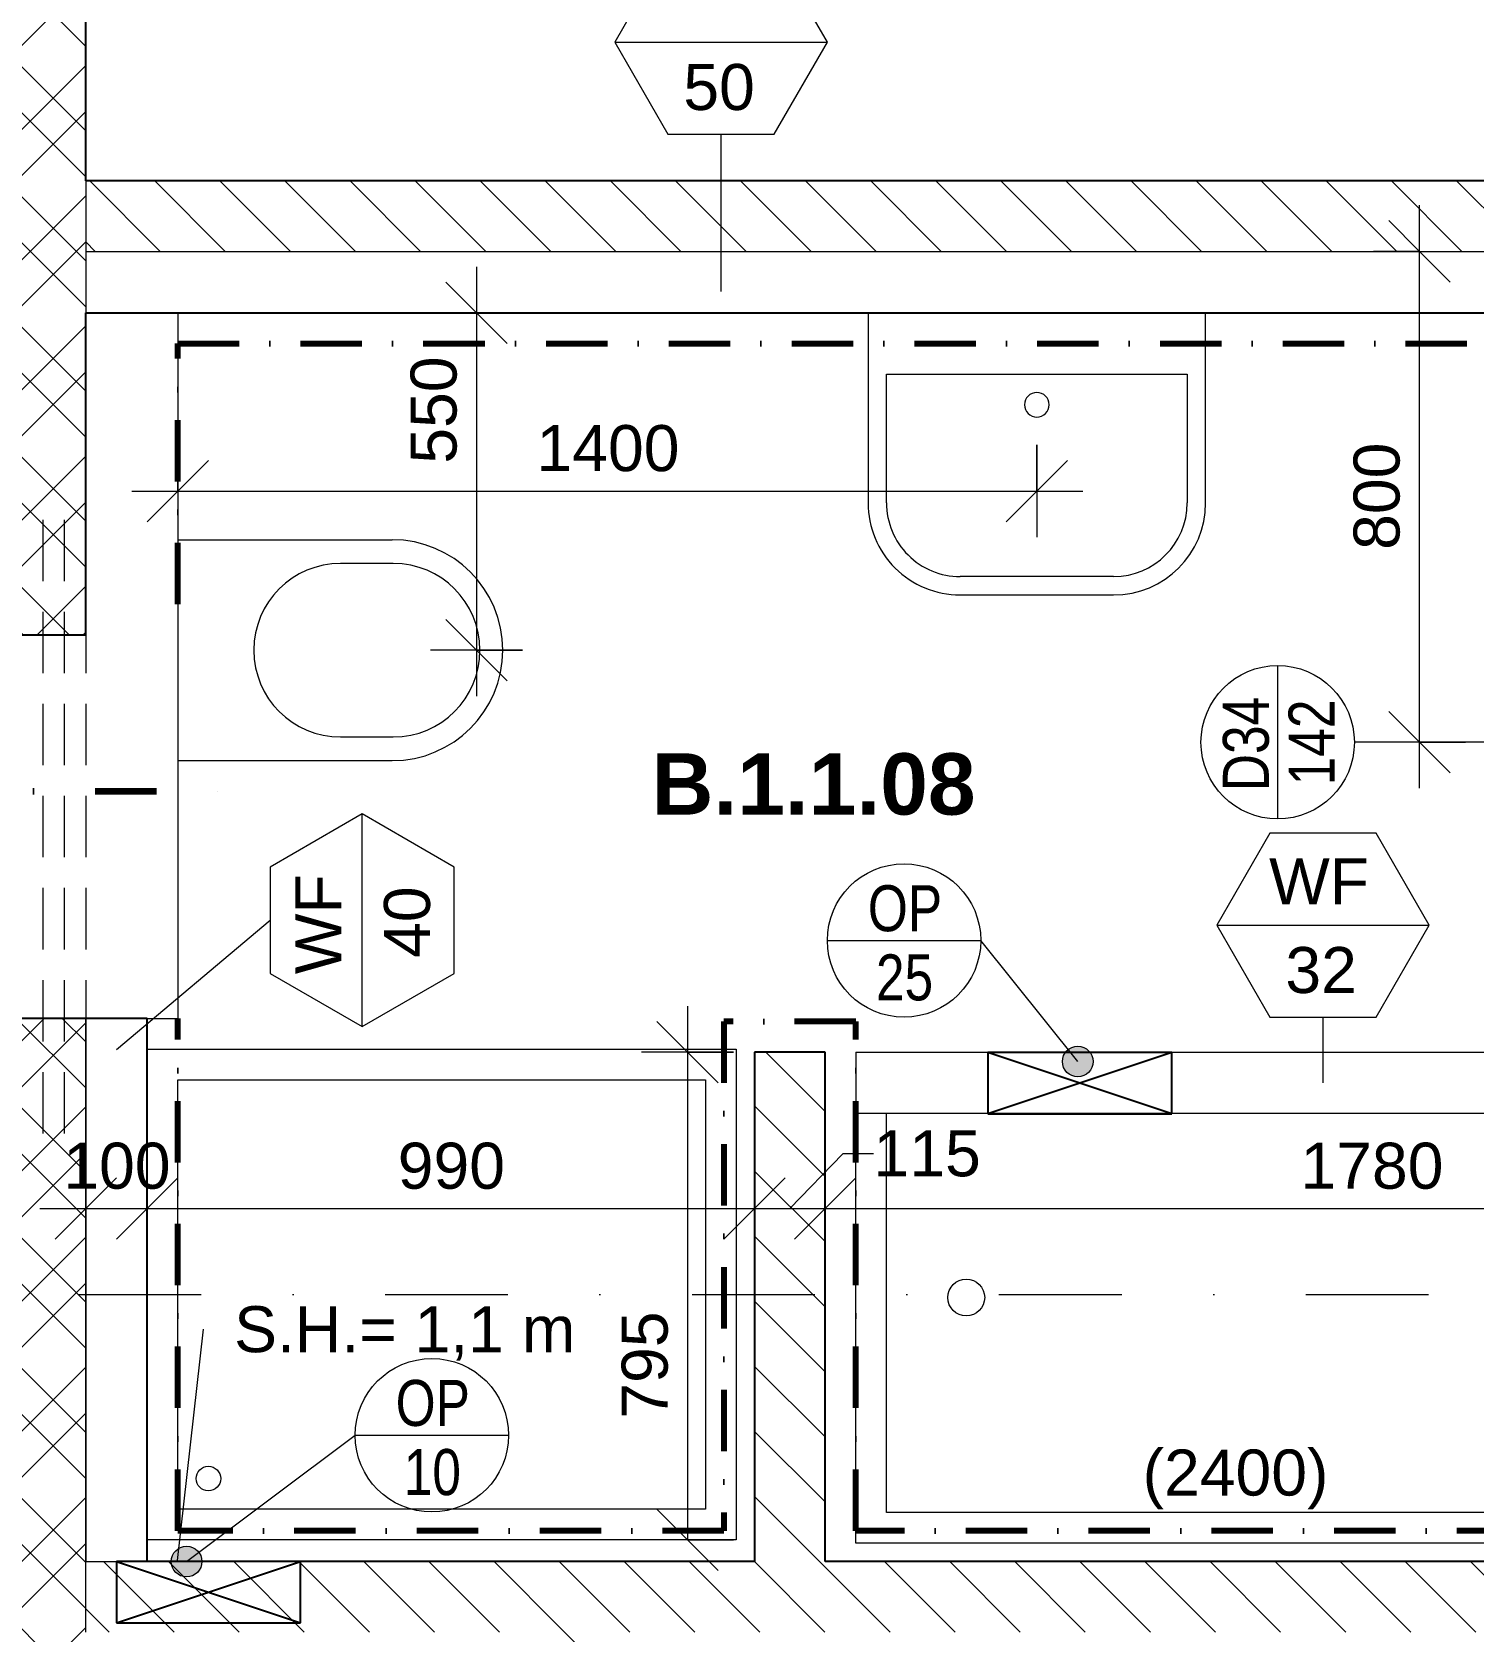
# Model space of a CAD drawing. Header units: millimetres. Extents: x -8633 to 38101, y -2985 to 57546.
# Drawn here: x -6467 to -4117, y 50253 to 52860 of the extents above; entities that cross this region are included whole.
import ezdxf

# ---------------------------------------------------------------- set-up
doc = ezdxf.new("R2010")
doc.units = ezdxf.units.MM
for name, pattern in [('HA_Dash_3mm-S1mm', [150, 100, -50]), ('HA_DashDot_10mm-S3mm', [500, 200, -150, 0, -150]), ('HA_DashDot_4mm-S1mm', [200, 100, -50, 0, -50]), ('HA_DashDot_6mm-S2mm', [300, 100, -100, 0, -100])]:
    doc.linetypes.add(name, pattern=pattern)
for name, color, linetype, lineweight in [('A-____-____-DIMS', 9, 'Continuous', 5), ('A-____-____-DIMS-50', 9, 'Continuous', 5), ('A-AREA-____-IDEN', 9, 'Continuous', 9), ('A-DETL-____-OTLN', 9, 'Continuous', 25), ('A-DOOR-____-IDEN', 9, 'Continuous', 9), ('A-GENM-____-HDLN', 9, 'HA_Dash_3mm-S1mm', 9), ('A-GENM-____-IDEN', 9, 'Continuous', 9), ('A-GENM-____-OTLN', 9, 'Continuous', 9), ('A-WALL-____-IDEN', 9, 'Continuous', 9), ('A-WALL-____-MCUT', 9, 'Continuous', 25), ('A-WALL-____-PATT', 9, 'Continuous', 25), ('G-____-____-SYMB', 9, 'HA_DashDot_4mm-S1mm', 9), ('G-____-____-TEXT', 9, 'Continuous', 5), ('I-WALL-____-MCUT', 9, 'Continuous', 25), ('I-WALL-____-OTLN', 9, 'Continuous', 9), ('P-SANR-FIXT-OTLN', 9, 'Continuous', 9), ('S-GRID-____-OTLN', 9, 'Continuous', 5)]:
    doc.layers.add(name, color=color, linetype=linetype, lineweight=lineweight)
doc.styles.add('Arial_1', font='arial.ttf', dxfattribs={"height": 75})
doc.styles.add('Arial_2', font='arial.ttf', dxfattribs={"width": 0.8, "height": 75})
doc.styles.add('Arial_B', font='arialbd.ttf', dxfattribs={"height": 100})
doc.dimstyles.new('Inner_Dimensions', dxfattribs={"dimscale": 304.8, "dimtxt": 76.519455, "dimasz": 0.328084, "dimexe": 0.246063, "dimexo": 0.0625, "dimgap": 0.032808, "dimtad": 1, "dimdec": 0, "dimzin": 0, "dimdsep": 46, "dimtxsty": 'Arial_1', "dimblk1": 'OBLIQUE', "dimblk2": 'OBLIQUE', "dimsah": 1, "dimcen": 0.09, "dimdle": 0.246063, "dimazin": 0, "dimtfac": 1, "dimtdec": 4, "dimtix": 1, "dimtmove": 0, "dimatfit": 3, "dimfxl": 0.246063, "dimfxlon": 1, "dimtvp": 1, "dimtolj": 1, "dimtzin": 0, "dimlwd": 9, "dimlwe": 9, "dimarcsym": 2})
doc.dimstyles.new('Inner_Dimensions_1', dxfattribs={"dimscale": 304.8, "dimtxt": 76.519455, "dimasz": 0.328084, "dimexe": 0.246063, "dimexo": 0.0625, "dimgap": 0.032808, "dimtad": 1, "dimdec": 0, "dimzin": 0, "dimdsep": 46, "dimtxsty": 'Arial_1', "dimblk1": 'OBLIQUE', "dimblk2": 'OBLIQUE', "dimsah": 1, "dimcen": 0.09, "dimdle": 0.246063, "dimazin": 0, "dimtfac": 1, "dimtdec": 4, "dimtix": 1, "dimtmove": 2, "dimatfit": 3, "dimfxl": 0.246063, "dimfxlon": 1, "dimtvp": 1, "dimtolj": 1, "dimtzin": 0, "dimlwd": 9, "dimlwe": 9, "dimarcsym": 2})
doc.dimstyles.new('Inner_Dimensions_2', dxfattribs={"dimscale": 304.8, "dimtxt": 76.519455, "dimasz": 0.328084, "dimexe": 0.246063, "dimexo": 0.0625, "dimgap": 0.032808, "dimtad": 1, "dimdec": 0, "dimzin": 0, "dimdsep": 46, "dimtxsty": 'Arial_1', "dimblk1": 'OBLIQUE', "dimblk2": 'OBLIQUE', "dimsah": 1, "dimcen": 0.09, "dimdle": 0.246063, "dimazin": 0, "dimtfac": 1, "dimtdec": 4, "dimtix": 1, "dimtmove": 1, "dimatfit": 3, "dimfxl": 0.246063, "dimfxlon": 1, "dimtvp": 1, "dimtolj": 1, "dimtzin": 0, "dimlwd": 9, "dimlwe": 9, "dimarcsym": 2})
pattern_1 = [(135, (0, 0), (-53.03301, -53.03301), [])]

# ---------------------------------------------------------------- blocks, each defined once
blk = doc.blocks.new('ABMV_Toilet_WallHung - Default-1991236-DPS_1NP - B')
at = {"layer": 'P-SANR-FIXT-OTLN'}
for p, q in [((-55, 75), (-55, 424.6)), ((-16.3, 426.2), (-16.3, 340.3)), ((266.3, 340.3), (266.3, 426.2)), ((305, 75), (305, 424.6))]:
    blk.add_line(p, q, dxfattribs=at)
for centre, radius, start, end in [((125, 424.6), 180, 0, 180), ((125, 426.2), 141.3, 360, 180), ((125, 340.3), 141.3, 180, 360)]:
    blk.add_arc(centre, radius, start, end, dxfattribs=at)
blk = doc.blocks.new('ABMV_WashBasin_Generic - 550x460-1959867-DPS_1NP - B')
at = {"layer": 'P-SANR-FIXT-OTLN'}
for p, q in [((250, 510), (0, 510)), ((0, 480), (250, 480)), ((-150, 360), (-150, 50)), ((-120, 150), (-120, 360)), ((370, 360), (370, 150)), ((400, 50), (400, 360)), ((370, 150), (-120, 150))]:
    blk.add_line(p, q, dxfattribs=at)
for centre, radius, start, end in [((0, 360), 150, 90, 180), ((250, 360), 150, 360, 90), ((0, 360), 120, 90, 180), ((250, 360), 120, 360, 90), ((125, 200), 20, 90, 270), ((125, 200), 20, 270, 90)]:
    blk.add_arc(centre, radius, start, end, dxfattribs=at)
blk = doc.blocks.new('ABMV_Bathtub_Generic - 800_1700-1419220-DPS_1NP - B')
at = {"layer": 'P-SANR-FIXT-OTLN'}
for p, q in [((100, 1700), (800, 1700)), ((100, 1700), (800, 1700)), ((800, 1700), (800, 0)), ((800, 1700), (800, 0)), ((100, 1650), (750, 1650)), ((100, 1650), (750, 1650)), ((750, 1650), (750, 50)), ((750, 1650), (750, 50)), ((750, 50), (100, 50)), ((750, 50), (100, 50)), ((800, 0), (100, 0)), ((800, 0), (100, 0))]:
    blk.add_line(p, q, dxfattribs=at)
blk.add_circle((400, 180), 30, dxfattribs=at)
blk = doc.blocks.new('ABMV_ShowerBasin_Generic - 800x960-1545186-DPS_1NP - B')
at = {"layer": 'P-SANR-FIXT-OTLN'}
for p, q in [((0, 800), (960, 800)), ((960, 800), (960, 0)), ((50, 750), (910, 750)), ((50, 50), (50, 750)), ((910, 750), (910, 50)), ((910, 50), (50, 50)), ((960, 0), (0, 0))]:
    blk.add_line(p, q, dxfattribs=at)
blk.add_circle((100, 100), 20, dxfattribs=at)
blk = doc.blocks.new('HA_GM_Tiling_LineBased - Generic Tiles-1696963-DPS_1NP - B')
at = {"layer": 'A-GENM-____-OTLN', "linetype": 'HA_DashDot_4mm-S1mm', "lineweight": 80}
blk.add_line((50, -50), (1730, -50), dxfattribs=at)
blk = doc.blocks.new('HA_GM_Tiling_LineBased - Generic Tiles-1700841-DPS_1NP - B')
at = {"layer": 'A-GENM-____-OTLN', "linetype": 'HA_DashDot_4mm-S1mm', "lineweight": 80}
blk.add_line((50, -50), (880, -50), dxfattribs=at)
blk = doc.blocks.new('HA_GM_Tiling_LineBased - Generic Tiles-1700876-DPS_1NP - B')
at = {"layer": 'A-GENM-____-OTLN', "linetype": 'HA_DashDot_4mm-S1mm', "lineweight": 80}
blk.add_line((-50, -50), (165, -50), dxfattribs=at)
blk = doc.blocks.new('HA_GM_Tiling_LineBased - Generic Tiles-1700910-DPS_1NP - B')
at = {"layer": 'A-GENM-____-OTLN', "linetype": 'HA_DashDot_4mm-S1mm', "lineweight": 80}
blk.add_line((-50, -50), (780, -50), dxfattribs=at)
blk = doc.blocks.new('HA_GM_Tiling_LineBased - Generic Tiles-2044022-DPS_1NP - B')
at = {"layer": 'A-GENM-____-OTLN', "linetype": 'HA_DashDot_4mm-S1mm', "lineweight": 80}
blk.add_line((50, -50), (940, -50), dxfattribs=at)
blk = doc.blocks.new('HA_GM_Tiling_LineBased - Generic Tiles-2044036-DPS_1NP - B')
at = {"layer": 'A-GENM-____-OTLN', "linetype": 'HA_DashDot_4mm-S1mm', "lineweight": 80}
blk.add_line((50, -50), (885, -50), dxfattribs=at)
blk = doc.blocks.new('HA_GM_Tiling_LineBased - Generic Tiles-2043970-DPS_1NP - B')
at = {"layer": 'A-GENM-____-OTLN', "linetype": 'HA_DashDot_4mm-S1mm', "lineweight": 80}
blk.add_line((50, -50), (475, -50), dxfattribs=at)
blk = doc.blocks.new('HA_GM_Tiling_LineBased - Generic Tiles-2044023-DPS_1NP - B')
at = {"layer": 'A-GENM-____-OTLN', "linetype": 'HA_DashDot_4mm-S1mm', "lineweight": 80}
blk.add_line((50, -50), (2835, -50), dxfattribs=at)
blk = doc.blocks.new('TB_Porotherm KP7_1000mm - TB_Porotherm KP7_1000mm-1925840-DPS_1NP - B')
at = {"layer": 'A-GENM-____-HDLN'}
for p, q in [((-500, 35), (500, 35)), ((-500, 0), (500, 0)), ((-500, -35), (500, -35))]:
    blk.add_line(p, q, dxfattribs=at)
blk = doc.blocks.new('DIMBLOCK15-DPS_1NP - B')
at = {"layer": 'A-____-____-DIMS-50', "lineweight": 9}
for p, q in [((-4205.8, 51627.7), (-4205.8, 52577.7)), ((-4205.8, 52502.7), (-4255.8, 52552.7)), ((-4280.8, 52502.7), (-4130.8, 52502.7)), ((-4205.8, 52502.7), (-4280.8, 52502.7)), ((-4205.8, 52502.7), (-4155.8, 52452.7)), ((-4205.8, 51702.7), (-4255.8, 51752.7)), ((-4130.8, 51702.7), (-4280.8, 51702.7)), ((-4205.8, 51702.7), (-4155.8, 51652.7)), ((-4205.8, 51702.7), (-4130.8, 51702.7))]:
    blk.add_line(p, q, dxfattribs=at)
at = {"layer": 'A-____-____-DIMS-50', "color": 0, "lineweight": 9, "insert": (-4313.2, 52016.2), "char_height": 75, "width": 207.662, "attachment_point": 1, "rotation": 90, "line_spacing_factor": 0.941778, "style": 'Arial_1'}
blk.add_mtext('800', dxfattribs=at)
blk = doc.blocks.new('_Oblique')
at = {"color": 0, "linetype": 'ByBlock', "lineweight": -2}
blk.add_line((-0.5, -0.5), (0.5, 0.5), dxfattribs=at)
blk = doc.blocks.new('HA_TAG_Door_TypeMark_wDimensions - Scale50_Left with Bouble-921048-DPS_1NP - B')
at = {"layer": 'A-DOOR-____-IDEN'}
for p, q in [((-2.5, 22), (2.5, 22)), ((0, -5), (0, 19.5))]:
    blk.add_line(p, q, dxfattribs=at)
blk.add_circle((0, 22), 2.5, dxfattribs=at)
blk = doc.blocks.new('DIMBLOCK83-DPS_1NP - B')
at = {"layer": 'A-____-____-DIMS-50', "lineweight": 9}
for p, q in [((-6379.3, 51017.8), (-6379.3, 50867.8)), ((-6379.3, 50942.8), (-6379.3, 51017.8)), ((-6279.3, 51017.8), (-6279.3, 50867.8)), ((-6279.3, 50942.8), (-6279.3, 51017.8)), ((-6379.3, 50942.8), (-6329.3, 50992.8)), ((-6279.3, 50942.8), (-6229.3, 50992.8)), ((-6454.3, 50942.8), (-6279.3, 50942.8)), ((-6379.3, 50942.8), (-6429.3, 50892.8)), ((-6279.3, 50942.8), (-6329.3, 50892.8))]:
    blk.add_line(p, q, dxfattribs=at)
at = {"layer": 'A-____-____-DIMS-50', "color": 0, "lineweight": 9, "insert": (-6415.8, 51050.1), "char_height": 75, "width": 207.662, "attachment_point": 1, "line_spacing_factor": 0.941778, "style": 'Arial_1'}
blk.add_mtext('100', dxfattribs=at)
blk = doc.blocks.new('DIMBLOCK84-DPS_1NP - B')
at = {"layer": 'A-____-____-DIMS-50', "lineweight": 9}
for p, q in [((-6279.3, 51017.8), (-6279.3, 50867.8)), ((-6279.3, 50942.8), (-6279.3, 51017.8)), ((-5289.3, 51017.8), (-5289.3, 50867.8)), ((-5289.3, 50942.8), (-5289.3, 51017.8)), ((-6279.3, 50942.8), (-6229.3, 50992.8)), ((-5289.3, 50942.8), (-5239.3, 50992.8)), ((-6279.3, 50942.8), (-6329.3, 50892.8)), ((-6279.3, 50942.8), (-5289.3, 50942.8)), ((-5289.3, 50942.8), (-5339.3, 50892.8))]:
    blk.add_line(p, q, dxfattribs=at)
at = {"layer": 'A-____-____-DIMS-50', "color": 0, "lineweight": 9, "insert": (-5870.8, 51050.1), "char_height": 75, "width": 207.662, "attachment_point": 1, "line_spacing_factor": 0.941778, "style": 'Arial_1'}
blk.add_mtext('990', dxfattribs=at)
blk = doc.blocks.new('DIMBLOCK85-DPS_1NP - B')
at = {"layer": 'A-____-____-DIMS-50', "lineweight": 9}
for p, q in [((-5145.4, 51031.8), (-5231.8, 50942.8)), ((-5095.4, 51031.8), (-5145.4, 51031.8)), ((-5289.3, 51017.8), (-5289.3, 50867.8)), ((-5289.3, 50942.8), (-5289.3, 51017.8)), ((-5174.3, 51017.8), (-5174.3, 50867.8)), ((-5174.3, 50942.8), (-5174.3, 51017.8)), ((-5289.3, 50942.8), (-5239.3, 50992.8)), ((-5174.3, 50942.8), (-5124.3, 50992.8)), ((-5289.3, 50942.8), (-5339.3, 50892.8)), ((-5289.3, 50942.8), (-5174.3, 50942.8)), ((-5174.3, 50942.8), (-5224.3, 50892.8))]:
    blk.add_line(p, q, dxfattribs=at)
at = {"layer": 'A-____-____-DIMS-50', "color": 0, "lineweight": 9, "insert": (-5095.4, 51070.3), "char_height": 75, "width": 207.662, "attachment_point": 1, "line_spacing_factor": 0.941778, "style": 'Arial_1'}
blk.add_mtext('115', dxfattribs=at)
blk = doc.blocks.new('DIMBLOCK86-DPS_1NP - B')
at = {"layer": 'A-____-____-DIMS-50', "lineweight": 9}
for p, q in [((-5174.3, 51017.8), (-5174.3, 50867.8)), ((-5174.3, 50942.8), (-5174.3, 51017.8)), ((-3394.3, 51017.8), (-3394.3, 50867.8)), ((-3394.3, 50942.8), (-3394.3, 51017.8)), ((-5174.3, 50942.8), (-5124.3, 50992.8)), ((-3394.3, 50942.8), (-3344.3, 50992.8)), ((-5174.3, 50942.8), (-5224.3, 50892.8)), ((-5174.3, 50942.8), (-3319.3, 50942.8)), ((-3394.3, 50942.8), (-3444.3, 50892.8))]:
    blk.add_line(p, q, dxfattribs=at)
at = {"layer": 'A-____-____-DIMS-50', "color": 0, "lineweight": 9, "insert": (-4399.7, 51050.1), "char_height": 75, "width": 276.883, "attachment_point": 1, "line_spacing_factor": 0.941778, "style": 'Arial_1'}
blk.add_mtext('1780', dxfattribs=at)
blk = doc.blocks.new('DIMBLOCK110-DPS_1NP - B')
at = {"layer": 'A-____-____-DIMS-50', "lineweight": 9}
for p, q in [((-5398.6, 51272.7), (-5398.6, 50402.7)), ((-5398.6, 51197.7), (-5448.6, 51247.7)), ((-5323.6, 51197.7), (-5473.6, 51197.7)), ((-5398.6, 51197.7), (-5348.6, 51147.7)), ((-5398.6, 51197.7), (-5323.6, 51197.7)), ((-5398.6, 50402.7), (-5448.6, 50452.7)), ((-5323.6, 50402.7), (-5473.6, 50402.7)), ((-5398.6, 50402.7), (-5348.6, 50352.7)), ((-5398.6, 50402.7), (-5323.6, 50402.7))]:
    blk.add_line(p, q, dxfattribs=at)
at = {"layer": 'A-____-____-DIMS-50', "color": 0, "lineweight": 9, "insert": (-5505.9, 50600.3), "char_height": 75, "width": 207.662, "attachment_point": 1, "rotation": 90, "line_spacing_factor": 0.941778, "style": 'Arial_1'}
blk.add_mtext('795', dxfattribs=at)
blk = doc.blocks.new('HA_TAG_WA_Partitions - Group _ Type Mark-556634-DPS_1NP - B')
at = {"layer": 'A-WALL-____-IDEN'}
for p, q in [((-1.732, 3), (-3.464, 0)), ((1.732, 3), (-1.732, 3)), ((3.464, 0), (1.732, 3)), ((-3.464, 0), (3.464, 0)), ((-3.464, 0), (-1.732, -3)), ((1.732, -3), (3.464, 0)), ((-1.732, -3), (1.732, -3))]:
    blk.add_line(p, q, dxfattribs=at)
blk = doc.blocks.new('HA_TAG_GM_Products - Generic-588599-DPS_1NP - B')
at = {"layer": 'A-GENM-____-IDEN'}
blk.add_line((-2.5, 0), (2.5, 0), dxfattribs=at)
blk.add_circle((0, 0), 2.5, dxfattribs=at)
blk = doc.blocks.new('DIMBLOCK260-DPS_1NP - B')
at = {"layer": 'A-____-____-DIMS-50', "lineweight": 9}
for p, q in [((-5742.5, 52477.7), (-5742.5, 51777.7)), ((-5742.5, 52402.7), (-5792.5, 52452.7)), ((-5667.5, 52402.7), (-5817.5, 52402.7)), ((-5742.5, 52402.7), (-5692.5, 52352.7)), ((-5742.5, 52402.7), (-5667.5, 52402.7)), ((-5742.5, 51852.7), (-5792.5, 51902.7)), ((-5667.5, 51852.7), (-5817.5, 51852.7)), ((-5742.5, 51852.7), (-5692.5, 51802.7)), ((-5742.5, 51852.7), (-5667.5, 51852.7))]:
    blk.add_line(p, q, dxfattribs=at)
at = {"layer": 'A-____-____-DIMS-50', "color": 0, "lineweight": 9, "insert": (-5849.9, 52156.6), "char_height": 75, "width": 207.662, "attachment_point": 1, "rotation": 90, "line_spacing_factor": 0.941778, "style": 'Arial_1'}
blk.add_mtext('550', dxfattribs=at)
blk = doc.blocks.new('DIMBLOCK307-DPS_1NP - B')
at = {"layer": 'A-____-____-DIMS-50', "lineweight": 9}
for p, q in [((-6229.3, 52187.1), (-6229.3, 52037.1)), ((-6229.3, 52112.1), (-6229.3, 52187.1)), ((-4829.3, 52187.1), (-4829.3, 52037.1)), ((-4829.3, 52112.1), (-4829.3, 52187.1)), ((-6229.3, 52112.1), (-6179.3, 52162.1)), ((-4829.3, 52112.1), (-4779.3, 52162.1)), ((-6304.3, 52112.1), (-4754.3, 52112.1)), ((-6229.3, 52112.1), (-6279.3, 52062.1)), ((-4829.3, 52112.1), (-4879.3, 52062.1))]:
    blk.add_line(p, q, dxfattribs=at)
at = {"layer": 'A-____-____-DIMS-50', "color": 0, "lineweight": 9, "insert": (-5644.7, 52219.5), "char_height": 75, "width": 276.883, "attachment_point": 1, "line_spacing_factor": 0.941778, "style": 'Arial_1'}
blk.add_mtext('1400', dxfattribs=at)

msp = doc.modelspace()

# ---------------------------------------------------------------- hatches: boundary and pattern name
at = {"layer": 'A-GENM-____-IDEN'}
h = msp.add_hatch(color=256, dxfattribs=at)
edge = h.paths.add_edge_path()
edge.add_arc((-4762.6, 51182.4), 25, 0, 360)
h = msp.add_hatch(color=256, dxfattribs=at)
edge = h.paths.add_edge_path()
edge.add_arc((-6214.9, 50367.5), 25, 0, 360)
at = {"layer": 'A-WALL-____-PATT', "lineweight": 5}
h = msp.add_hatch(dxfattribs=at)
h.set_pattern_fill('FP_1', color=256, style=0, pattern_type=2)
h.set_pattern_definition([(45, (0, 0), (-106.066, 106.066), []), (45, (75, 0), (-106.066, 106.066), []), (315, (0, 0), (106.066, 106.066), []), (315, (75, 0), (106.066, 106.066), [])])
h.paths.add_polyline_path([(-6379.3, 44052.7), (-6379.3, 46677.7), (-6819.3, 46677.7), (-6819.3, 44052.7)])
h.paths.add_polyline_path([(-6819.3, 47677.7), (-6379.3, 47677.7), (-6379.3, 48802.7), (-6819.3, 48802.7), (-6819.3, 48698)])
h.paths.add_polyline_path([(-6819.3, 49427.7), (-6379.3, 49427.7), (-6379.3, 51252.7), (-6819.3, 51252.7), (-6819.3, 49627.7)])
h.paths.add_polyline_path([(-6379.3, 51877.7), (-6379.3, 53377.7), (-6819.3, 53377.7), (-6819.3, 51877.7), (-6599.3, 51877.7)])
h.paths.add_polyline_path([(-6819.3, 54377.7), (-6379.3, 54377.7), (-6379.3, 55502.7), (-6819.3, 55502.7)])
h = msp.add_hatch(dxfattribs=at)
h.set_pattern_fill('FP_2', color=256, style=0, pattern_type=2)
h.set_pattern_definition(pattern_1)
h.paths.add_polyline_path([(-1053.6, 52502.7), (-934.3, 52502.7), (-934.3, 52617.7), (-2379.3, 52617.7), (-2379.3, 52502.7)])
h.paths.add_polyline_path([(60.7, 52502.7), (60.7, 52617.7), (-34.3, 52617.7), (-34.3, 52502.7)])
h.paths.add_polyline_path([(-3394.3, 52502.7), (-3279.3, 52502.7), (-3279.3, 52617.7), (-6379.3, 52617.7), (-6379.3, 52502.7), (-4147.4, 52502.7)])
h = msp.add_hatch(dxfattribs=at)
h.set_pattern_fill('FP_2', color=256, style=0, pattern_type=2)
h.set_pattern_definition(pattern_1)
h.paths.add_polyline_path([(-5174.3, 50367.7), (-5174.3, 51197.7), (-5289.3, 51197.7), (-5289.3, 50367.7)])
h = msp.add_hatch(dxfattribs=at)
h.set_pattern_fill('FP_2', color=256, style=0, pattern_type=2)
h.set_pattern_definition(pattern_1)
h.paths.add_polyline_path([(-3394.3, 50252.7), (-3394.3, 50367.7), (-6379.3, 50367.7), (-6379.3, 50252.7), (-4147.4, 50252.7)])
h = msp.add_hatch(dxfattribs=at)
h.set_pattern_fill('FP_2', color=256, style=0, pattern_type=2)
h.set_pattern_definition(pattern_1)
h.paths.add_polyline_path([(-5529.3, 49552.7), (-5529.3, 50252.7), (-5644.3, 50252.7), (-5644.3, 49552.7)])

# ---------------------------------------------------------------- linework, layer by layer
at = {"layer": 'A-DETL-____-OTLN'}
for p, q in [((-4609.1, 51197.2), (-4909.1, 51197.2)), ((-4909.1, 51197.2), (-4909.1, 51097.2)), ((-4609.1, 51197.2), (-4909.1, 51097.2)), ((-4609.1, 51097.2), (-4909.1, 51197.2)), ((-4609.1, 51097.2), (-4609.1, 51197.2)), ((-4909.1, 51097.2), (-4609.1, 51097.2)), ((-6029.3, 50367.7), (-6329.3, 50367.7)), ((-6329.3, 50367.7), (-6329.3, 50267.7)), ((-6329.3, 50267.7), (-6029.3, 50367.7)), ((-6329.3, 50367.7), (-6029.3, 50267.7)), ((-6029.3, 50267.7), (-6029.3, 50367.7)), ((-6329.3, 50267.7), (-6029.3, 50267.7))]:
    msp.add_line(p, q, dxfattribs=at)
at = {"layer": 'A-GENM-____-IDEN'}
for p, q in [((-4762.6, 51182.4), (-4920.7, 51379.6)), ((-6214.9, 50367.5), (-5940.2, 50573.4))]:
    msp.add_line(p, q, dxfattribs=at)
for centre in [(-4762.6, 51182.4), (-6214.9, 50367.5)]:
    msp.add_circle(centre, 25, dxfattribs=at)
at = {"layer": 'A-WALL-____-IDEN'}
for p, q in [((-5343.9, 52437.1), (-5343.9, 52693.6)), ((-6329.3, 51202), (-6078.9, 51412.7)), ((-4362.9, 51147.7), (-4362.9, 51254.6))]:
    msp.add_line(p, q, dxfattribs=at)
at = {"layer": 'A-WALL-____-MCUT'}
for p, q in [((-6379.3, 52617.7), (-6379.3, 53377.7)), ((-6379.3, 51877.7), (-6379.3, 52402.7)), ((-6599.3, 51877.7), (-6379.3, 51877.7)), ((-6379.3, 51252.7), (-6599.3, 51252.7))]:
    msp.add_line(p, q, dxfattribs=at)
at = {"layer": 'A-WALL-____-MCUT', "lineweight": 9}
for p, q in [((-6379.3, 52617.7), (-6379.3, 52402.7)), ((-6379.3, 52502.7), (-3394.3, 52502.7)), ((-6379.3, 50252.7), (-6379.3, 51252.7)), ((-6379.3, 51252.7), (-6379.3, 50367.7)), ((-6379.3, 50367.7), (-6279.3, 50367.7))]:
    msp.add_line(p, q, dxfattribs=at)
at = {"layer": 'G-____-____-SYMB', "linetype": 'HA_DashDot_6mm-S2mm', "lineweight": 100}
msp.add_line((-8164.7, 51622.7), (-6150.9, 51622.7), dxfattribs=at)
at = {"layer": 'G-____-____-TEXT', "color": 250, "lineweight": 9}
msp.add_line((-6229.7, 50369.1), (-6187.4, 50746.2), dxfattribs=at)
at = {"layer": 'I-WALL-____-MCUT'}
for p, q in [((-3279.3, 52617.7), (-6379.3, 52617.7)), ((-6379.3, 52402.7), (-3394.3, 52402.7)), ((-6279.3, 51252.7), (-6379.3, 51252.7)), ((-6279.3, 50367.7), (-6279.3, 51252.7)), ((-5174.3, 51197.7), (-5289.3, 51197.7)), ((-5289.3, 51197.7), (-5289.3, 50367.7)), ((-5174.3, 50367.7), (-5174.3, 51197.7)), ((-5289.3, 50367.7), (-6279.3, 50367.7)), ((-3394.3, 50367.7), (-5174.3, 50367.7))]:
    msp.add_line(p, q, dxfattribs=at)
at = {"layer": 'I-WALL-____-OTLN'}
for p, q in [((-6229.3, 52402.7), (-6229.3, 51252.7)), ((-6279.3, 51252.7), (-6229.3, 51252.7)), ((-5124.3, 51197.7), (-5124.3, 51097.7)), ((-5124.3, 51197.7), (-3424.3, 51197.7)), ((-3424.3, 51097.7), (-5124.3, 51097.7))]:
    msp.add_line(p, q, dxfattribs=at)
at = {"layer": 'S-GRID-____-OTLN', "linetype": 'HA_DashDot_10mm-S3mm', "lineweight": 9}
msp.add_line((-6891.4, 50802.7), (21515.9, 50802.7), dxfattribs=at)

# ---------------------------------------------------------------- block references
at = {"layer": 'A-DOOR-____-IDEN', "xscale": 49.99999999999998, "yscale": 49.99999999999998, "zscale": 49.99999999999998, "rotation": 89.99999999999972}
msp.add_blockref('HA_TAG_Door_TypeMark_wDimensions - Scale50_Left with Bouble-921048-DPS_1NP - B', (-3336.8, 51702.7), dxfattribs=at)
at = {"layer": 'A-GENM-____-IDEN', "xscale": 49.99999999999998, "yscale": 49.99999999999998, "zscale": 49.99999999999998}
for p in [(-5045.7, 51379.6), (-5815.2, 50573.4)]:
    msp.add_blockref('HA_TAG_GM_Products - Generic-588599-DPS_1NP - B', p, dxfattribs=at)
at = {"layer": 'A-GENM-____-OTLN', "linetype": 'HA_DashDot_4mm-S1mm', "lineweight": 80}
for name, p, rotation in [('HA_GM_Tiling_LineBased - Generic Tiles-2043970-DPS_1NP - B', (-6279.3, 51877.7), 89.9999999999999), ('HA_GM_Tiling_LineBased - Generic Tiles-2044036-DPS_1NP - B', (-6279.3, 50367.7), 89.99999999999993), ('HA_GM_Tiling_LineBased - Generic Tiles-1700876-DPS_1NP - B', (-5174.3, 51197.7), 180), ('HA_GM_Tiling_LineBased - Generic Tiles-1700910-DPS_1NP - B', (-5289.3, 51197.7), 269.9999999999999), ('HA_GM_Tiling_LineBased - Generic Tiles-1700841-DPS_1NP - B', (-5174.3, 50367.7), 89.99999999999993), ('HA_GM_Tiling_LineBased - Generic Tiles-2044022-DPS_1NP - B', (-5289.3, 50367.7), 180), ('HA_GM_Tiling_LineBased - Generic Tiles-1696963-DPS_1NP - B', (-3394.3, 50367.7), 180)]:
    msp.add_blockref(name, p, dxfattribs=dict(at, rotation=rotation))
msp.add_blockref('HA_GM_Tiling_LineBased - Generic Tiles-2044023-DPS_1NP - B', (-6279.3, 52402.7), dxfattribs=at)
at = {"layer": 'A-GENM-____-OTLN', "rotation": 269.9999999999997}
for p in [(-6484.3, 51565.2), (-6414.3, 51565.2)]:
    msp.add_blockref('TB_Porotherm KP7_1000mm - TB_Porotherm KP7_1000mm-1925840-DPS_1NP - B', p, dxfattribs=at)
at = {"layer": 'A-WALL-____-IDEN', "xscale": 49.99999999999998, "yscale": 49.99999999999998, "zscale": 49.99999999999998}
for p in [(-5343.9, 52843.6), (-4362.9, 51404.6)]:
    msp.add_blockref('HA_TAG_WA_Partitions - Group _ Type Mark-556634-DPS_1NP - B', p, dxfattribs=at)
at = {"layer": 'A-WALL-____-IDEN', "xscale": 49.99999999999998, "yscale": 49.99999999999998, "zscale": 49.99999999999998, "rotation": 89.9999999999999}
msp.add_blockref('HA_TAG_WA_Partitions - Group _ Type Mark-556634-DPS_1NP - B', (-5928.9, 51412.7), dxfattribs=at)
at = {"layer": 'P-SANR-FIXT-OTLN'}
for name, p, rotation in [('ABMV_WashBasin_Generic - 550x460-1959867-DPS_1NP - B', (-4704.3, 52452.7), 180), ('ABMV_Toilet_WallHung - Default-1991236-DPS_1NP - B', (-6304.3, 51977.7), 269.9999999999998), ('ABMV_Bathtub_Generic - 800_1700-1419220-DPS_1NP - B', (-5124.3, 51197.7), 269.9999999999999)]:
    msp.add_blockref(name, p, dxfattribs=dict(at, rotation=rotation))
msp.add_blockref('ABMV_ShowerBasin_Generic - 800x960-1545186-DPS_1NP - B', (-6279.3, 50402.7), dxfattribs=at)

# ---------------------------------------------------------------- texts
at = {"layer": 'A-AREA-____-IDEN', "lineweight": 5, "insert": (-5457.2, 51684.7), "char_height": 100, "width": 653.375, "attachment_point": 1, "style": 'Arial_B'}
msp.add_mtext('B.1.1.08', dxfattribs=at)
at = {"layer": 'A-DOOR-____-IDEN', "lineweight": 5, "char_height": 75, "attachment_point": 1, "rotation": 90, "style": 'Arial_2'}
for s, insert, width in [('D34', (-4526.2, 51623), 189.198), ('142', (-4419.1, 51632.5), 173.164)]:
    msp.add_mtext(s, dxfattribs=dict(at, insert=insert, width=width))
at = {"layer": 'A-GENM-____-IDEN', "lineweight": 5, "char_height": 75, "attachment_point": 1}
for s, insert, width, style in [('OP', (-5104.7, 51469.7), 147.51, 'Arial_2'), ('25', (-5091.5, 51357), 115.443, 'Arial_2'), ('OP', (-5874.2, 50663.5), 147.51, 'Arial_2'), ('10', (-5861, 50550.8), 115.443, 'Arial_2'), ('(2400)', (-4656.9, 50550.1), 376.793, 'Arial_1')]:
    msp.add_mtext(s, dxfattribs=dict(at, insert=insert, width=width, style=style))
at = {"layer": 'A-WALL-____-IDEN', "lineweight": 5, "char_height": 75, "attachment_point": 1, "style": 'Arial_1'}
for s, insert, width in [('50', (-5405.4, 52808), 144.304), ('WF', (-4450.8, 51513.5), 208.439), ('32', (-4424.3, 51369), 144.304)]:
    msp.add_mtext(s, dxfattribs=dict(at, insert=insert, width=width))
at = {"layer": 'A-WALL-____-IDEN', "lineweight": 5, "char_height": 75, "attachment_point": 1, "rotation": 90, "style": 'Arial_1'}
for s, insert, width in [('WF', (-6037.8, 51324.7), 208.439), ('40', (-5893.3, 51351.2), 144.304)]:
    msp.add_mtext(s, dxfattribs=dict(at, insert=insert, width=width))
at = {"layer": 'G-____-____-TEXT', "color": 7, "lineweight": 9, "insert": (-6137.4, 50783.7), "char_height": 75, "width": 685.443, "attachment_point": 1, "style": 'Arial_1'}
msp.add_mtext('S.H.= 1,1 m', dxfattribs=at)

# ---------------------------------------------------------------- dimensions: what is measured, and where the dimension line sits
at = {"layer": 'A-____-____-DIMS', "lineweight": 9}
dim = msp.add_linear_dim(base=(-4205.8, 52502.7), p1=(-4130.8, 51702.7), p2=(-4280.8, 52502.7), angle=90, dimstyle='Inner_Dimensions', override={"dimpost": '<>', "dimfxl": 813.94103}, dxfattribs=at)
dim.commit()
dim.dimension.update_dxf_attribs({"geometry": 'DIMBLOCK15-DPS_1NP - B', "text_midpoint": (-4254.1, 52102.7)})
for base, p1, p2, override, picture, middle in [((-5742.5, 51852.7), (-5667.5, 52402.7), (-5667.5, 51852.7), {"dimpost": '<>', "dimfxl": 550}, 'DIMBLOCK260-DPS_1NP - B', (-5799.9, 52260.5)), ((-5398.6, 50402.7), (-5323.6, 51197.7), (-5323.6, 50402.7), {"dimpost": '<>', "dimfxl": 795}, 'DIMBLOCK110-DPS_1NP - B', (-5455.9, 50704.1))]:
    dim = msp.add_linear_dim(base=base, p1=p1, p2=p2, angle=90, dimstyle='Inner_Dimensions_1', override=override, dxfattribs=at)
    dim.commit()
    dim.dimension.update_dxf_attribs({"geometry": picture, "text_midpoint": middle, "dimtype": 160, "text_rotation": 90})
for base, p1, p2, override, picture, middle in [((-4829.3, 52112.1), (-6229.3, 52187.1), (-4829.3, 52187.1), {"dimpost": '<>', "dimfxl": 1400}, 'DIMBLOCK307-DPS_1NP - B', (-5529.3, 52160.4)), ((-6279.3, 50942.8), (-6379.3, 51017.8), (-6279.3, 51017.8), {"dimpost": '<>', "dimfxl": 100}, 'DIMBLOCK83-DPS_1NP - B', (-6329.3, 50991.1)), ((-5289.3, 50942.8), (-6279.3, 51017.8), (-5289.3, 51017.8), {"dimpost": '<>', "dimfxl": 990}, 'DIMBLOCK84-DPS_1NP - B', (-5784.3, 50991.1)), ((-3394.3, 50942.8), (-5174.3, 51017.8), (-3394.3, 51017.8), {"dimpost": '<>', "dimfxl": 1780}, 'DIMBLOCK86-DPS_1NP - B', (-4284.3, 50991.1))]:
    dim = msp.add_linear_dim(base=base, p1=p1, p2=p2, dimstyle='Inner_Dimensions', override=override, dxfattribs=at)
    dim.commit()
    dim.dimension.update_dxf_attribs({"geometry": picture, "text_midpoint": middle})
dim = msp.add_linear_dim(base=(-5174.3, 50942.8), p1=(-5289.3, 51017.8), p2=(-5174.3, 51017.8), dimstyle='Inner_Dimensions_2', override={"dimpost": '<>', "dimfxl": 115}, dxfattribs=at)
dim.commit()
dim.dimension.update_dxf_attribs({"geometry": 'DIMBLOCK85-DPS_1NP - B', "text_midpoint": (-4991.6, 51020.3), "dimtype": 160})

doc.saveas('drawing.dxf')
